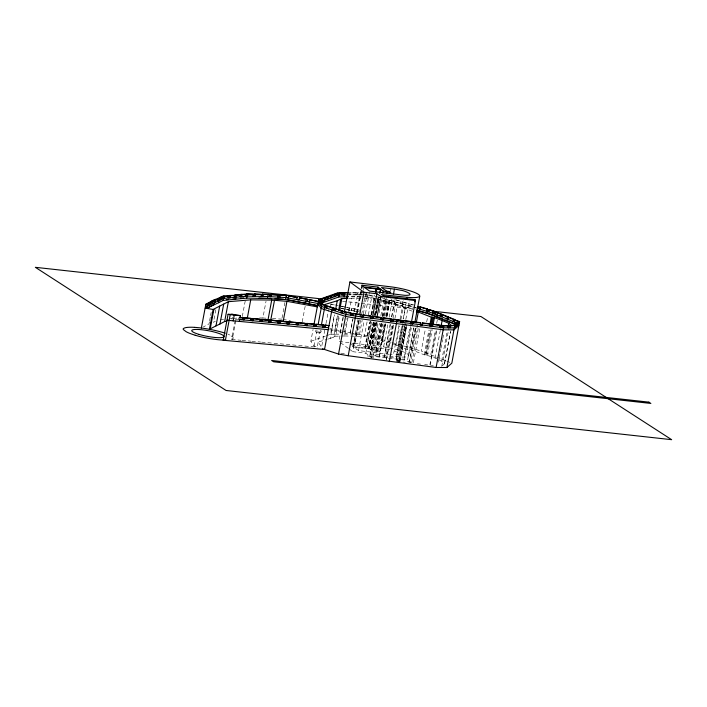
<?xml version="1.0" encoding="UTF-8"?>
<svg xmlns="http://www.w3.org/2000/svg" width="707" height="707" viewBox="0 0 707 707"><rect width="100%" height="100%" fill="white"/><g stroke="black" fill="none" stroke-linecap="round" stroke-linejoin="round"><path stroke-width="0.53" stroke-dasharray="3.54 2.65" d="M233.001 338.229L233.124 337.248L229.607 334.985M404.59 325.883L399.322 353.995L397.944 352.493L393.216 350.69M209.405 321.782L209.016 323.868L203.298 326.988M209.599 320.739L210.386 316.568M210.58 315.525L211.163 312.388M215.794 309.728L213.452 322.251L215.343 321.314M231.967 319.193L232.338 317.213M235.166 320.554L231.587 339.36M235.802 320.704L232.285 339.484L240.999 340.279M238.241 320.041L238.613 318.062M242.307 316.524L245.232 300.873M259.61 317.92L262.898 317.982L266.018 301.297M282.022 318.088L284.948 302.446M302.243 321.862L305.168 306.211M320.386 330.196L317.249 347.172L314.102 346.103L310.859 341.251L313.068 329.418M315.64 331.901L316.029 329.86M314.102 346.103L317.125 329.957M320.934 332.891A2.695 0.468 10.6 0 0 317.143 331.742A2.695 0.468 10.6 0 0 316.798 332.502A2.695 0.468 10.6 0 0 320.934 332.891L321.323 330.823M324.787 330.036L321.561 347.261L318.177 342.038L327.2 339.333M325.989 323.585L328.605 309.595M330.478 306.051L330.849 304.063L338.291 305.574M326.413 335.728L330.558 334.252L334.181 314.88M328.198 339.033L330.204 338.432L334.641 314.756M342.029 332.431L334.641 330.805L337.566 315.154M330.204 338.432L333.633 337.124L337.663 315.605M333.633 337.124L334.8 336.24L338.715 315.198M330.558 334.252L336.064 334.155L339.484 315.861M343.081 316.939L339.864 334.155L336.064 334.155M343.275 317.629L338.821 341.419L351.441 343.01M356.248 292.583L350.345 292.548L349.974 294.527L350.946 294.89L351.317 292.91L357.229 292.945L356.858 294.925L355.877 294.563L356.248 292.583L357.229 292.945M344.583 331.548L347.119 317.982M348.286 311.725L349.028 307.757M341.348 306.202L349.85 307.925L349.479 309.905M334.8 336.24L344.618 335.966L348.038 317.673M349.249 311.221L351.662 298.31L363.265 298.708M351.847 308.332L351.308 310.541L351.847 308.332L359.236 309.834M391.015 342.268C377.609 338.432 363.964 333.386 349.868 334.066L352.599 319.458M363.584 292.627L357.698 292.592L357.327 294.572L358.308 294.934L358.679 292.954L362.682 292.972M353.067 318.574L350.142 334.225L341.914 334.172M354.366 311.628L357.928 292.592M356.416 313.316L360.87 289.525M361.074 288.447L361.684 285.204M357.106 312.733L362.364 284.621M357.397 312.927L362.664 284.815M374.25 322.754L369.39 348.71L352.873 346.536L357.936 319.511M363.398 290.312L364.008 287.069M389.345 354.304L358.529 350.584L353.394 347.013L358.449 319.979M404.431 360.04L369.734 355.921L365.802 353.244L352.846 351.706L358.714 320.351M359.377 319.785L354.923 343.575L359.094 319.608M360.561 320.271L357.945 334.261L351.777 333.006M361.657 314.438L365.369 294.616L373.172 296.092L373.543 294.103M365.369 294.616L364.662 294.616L365.643 294.978L366.014 292.99M362.064 296.94L365.961 296.958L366.703 292.998M359.536 334.287L362.152 320.298M363.363 313.846L366.96 294.642M365.961 296.958L367.092 296.984L367.834 293.016M358.529 350.584L364.202 320.306M365.413 313.82L369.461 292.194M344.618 335.966L364.352 336.408L367.375 320.271M368.382 314.889L371.405 298.743L374.613 299.406M364.785 347.977L369.646 322.021M371.06 314.456L374.701 294.996M365.201 348.242L370.265 321.217M371.475 314.73L374.719 297.426M353.394 347.013L365.475 348.427L370.53 321.393M371.749 314.907L372.554 310.585M372.757 309.507L373.367 306.264M373.57 305.177L374.171 301.933M374.374 300.855L374.781 298.69M374.012 322.109L369.151 348.065L366.889 346.58L371.546 321.712M365.802 353.244L371.67 321.888M369.39 348.71L368.356 348.038L373.216 322.092M374.63 314.518L377.874 297.223M373.508 322.056L368.771 348.083L373.632 322.136M374.719 315.569L378.157 297.187M374.843 315.649L378.201 297.046L365.643 294.978M371.21 336.523L373.826 322.533M375.24 314.995L378.634 296.878L383.371 298.248L382.646 298.336L383.017 296.357M375.223 315.622L378.66 297.24M375.868 314.102L379.102 296.807M384.935 323.921L379.668 352.033L372.05 350.566L369.628 348.896L374.489 322.94M376.31 313.21L376.919 309.966M377.123 308.888L378.74 300.236M393.711 324.964L390.291 343.257L371.847 337.946L374.666 322.878M377.883 305.663L378.696 301.359M379.668 352.033L378.006 350.902L375.638 350.637L370.388 347.04L375.046 322.171M369.734 355.921L376.009 322.41M381.683 323.408L375.726 355.921L373.376 355.656L370.221 354.074L376.089 322.719M376.469 322.648L370.601 354.004L376.177 322.454M372.05 350.566L377.317 322.454M379.138 312.715L380.755 304.072M380.958 302.985L381.966 297.585M371.467 358.272L378.112 322.763M373.376 355.656L379.438 323.223M380.861 315.649L384.502 296.189M375.638 350.637L380.693 323.612M382.107 316.038L385.35 298.743M376.062 351.026L381.329 322.913M382.54 316.427L385.775 299.123M382.894 316.922L386.738 296.374M377.087 351.75L382.346 323.638M383.76 316.073L387.003 298.769M378.006 350.902L383.07 323.868M384.484 316.294L387.719 298.999M389.601 356.036L396.035 356.779A22.695 3.977 10.6 0 0 407.055 353.677A22.695 3.977 10.6 0 0 380.039 346.35L384.281 323.638M385.704 316.073L388.938 298.769M390.352 291.204L390.962 287.961M386.349 316.356L389.584 299.052M390.388 324.513L384.316 356.947L379.385 356.39L385.218 323.797M386.632 316.232L390.273 296.763M379.385 356.39L385.456 323.947M386.87 316.382L390.511 296.922M382.407 341.048L385.633 323.824M387.047 316.294L389.46 303.383L382.063 301.217M387.754 324.796L383.3 348.578L370.388 347.04M389.168 317.222L392.403 299.927M384.316 356.947L390.123 324.38M391.545 316.807L395.186 297.347M391.802 316.948L395.443 297.479M386.287 353.96L391.758 324.76M392.968 318.274L396.406 299.892M386.252 360.181L393.092 323.594M386.561 359.227L393.004 324.787M394.921 318.512L397.343 305.601L389.46 303.383M400.542 301.438L400.171 303.427L400.904 303.338L401.276 301.35L394.232 299.308L393.861 301.297L393.136 301.385L393.507 299.397L401.276 301.35M402.999 301.854L402.274 301.942L401.903 303.922L402.628 303.833L402.999 301.854L410.033 303.895L409.662 305.875L408.938 305.963L409.309 303.983L410.033 303.895M398.881 325.573L393.419 354.773L390.361 354.419M400.1 319.087L403.538 300.705M442.396 365.828L444.623 363.371C438.888 358.794 431.332 356.284 424.262 354.817L411.244 349.7L407.241 349.656L396.07 345.334L399.702 325.962M400.904 319.502L403.123 307.669L405.473 307.748L403.458 318.512M396.035 356.779L401.7 326.501M403.114 318.937L406.348 301.633M396.07 345.334L398.43 345.414L402.053 326.042M405.429 323.859L398.377 361.524L396.247 360.084L403.096 323.497M396.247 360.084L402.963 326.607M406.755 324.893L399.906 361.48L397.44 360.181L404.28 323.594M405.8 319.396L409.238 301.014M398.845 361.1L405.889 323.444M399.216 361.197L406.057 324.61M399.694 361.507L406.543 324.92M400.029 361.719L406.878 325.132M411.766 304.399L411.032 304.487L410.661 306.467L411.394 306.378L411.766 304.399L413.772 304.982M410.634 326.519L404.36 360.031L403.918 359.165L409.989 326.722M407.241 349.656L411.465 327.058M417.483 325.255L410.431 362.921L407.32 361.374L413.568 328.013M408.646 355.683L413.904 327.571M411.244 349.7L415.265 328.172M409.273 362.187L416.123 325.6M419.719 328.843L413.277 363.283L409.53 361.586L415.778 328.225M411.881 362.479L418.323 328.048M445.834 360.711L421.248 351.034L425.481 328.437M426.692 321.985L427.496 317.682M424.262 354.817L428.893 330.072M425.181 354.834L429.812 330.089M426.436 352.864L430.863 329.188M426.241 355.276L431.067 329.453M427.373 355.338L432.207 329.515M430.837 354.569L435.265 330.894M436.679 323.364L437.28 320.13M436.237 330.743L429.794 365.174L424.633 364.582M430.218 365.448L436.67 331.017M435.079 358.166L440.32 330.187M438.402 362.152L439.003 358.917M439.206 357.848L440.815 349.231M441.018 348.162L442.626 339.554M442.829 338.476L443.837 333.094M441.654 360.95L447.089 331.892M441.725 366.394L448.777 328.737M444.394 364.123L450.439 331.848M444.623 363.371L450.659 331.088M399.34 353.968L395.558 354.817A20.918 3.668 10.6 0 1 393.428 354.773M330.849 304.063L334.932 305.15M235.263 319.555L238.171 319.864M310.859 341.251L325.37 336.09M384.378 298.84L411.394 306.378M220.345 319.697L223.615 319.378M230.137 318.742L232.32 318.53M233.407 318.424L238.842 317.885M348.507 298.381L351.662 298.31M363.212 294.607L348.516 294.519M362.311 294.96L349.497 294.881L349.868 292.901L348.887 292.539M361.091 296.578L346.907 296.489M361.091 296.931L347.897 296.852M364.282 298.708L371.405 298.743M364.998 296.604L378.263 298.858L412.658 308.835M262.898 317.982L266.053 318.177M272.363 318.557L281.828 319.14M242.086 340.376L250.799 341.163M251.895 341.26L260.609 342.047M261.696 342.144L317.249 347.172M407.32 361.374L409.53 361.586M342.63 301.244L360.19 303.188M361.286 303.303L373.358 304.637M374.454 304.761L377.75 305.124M378.846 305.247L416.158 309.366M368.356 348.038L369.151 348.065M379.146 356.231L375.726 355.921M396.353 361.304L398.377 361.524M365.475 348.427L369.628 348.896M370.309 353.809L388.532 355.913M403.149 362.081L405.226 362.32M417.404 363.752L420.497 364.105M354.64 343.39L380.03 346.35M366.889 346.58L350.548 344.671L352.873 346.536M351.733 343.195L354.923 343.575M384.06 356.814L403.918 359.165M431.27 365.599L433.382 365.881M340.871 353.155L344.963 353.862M282.888 319.334L290.338 320.722M367.092 296.984L376.76 298.822M341.181 306.423L343.302 306.856M344.371 307.068L349.682 308.146M351.679 308.552L360.057 310.258M340.977 308.181L343.858 308.765M344.822 308.959L362.028 312.459M340.809 308.402L358.635 312.026M329.612 328.508L350.752 332.803M364.352 336.408L371.847 337.946M343.982 332.838L349.868 334.066M329.63 329.709L334.641 330.805M389.769 349.797L389.106 349.647A13.115 2.298 10.6 0 0 383.274 348.551M397.343 305.601L405.473 307.748M392.323 343.796L398.43 345.414M402.274 301.942L409.309 303.983M411.032 304.487L413.047 305.07M413.401 306.962L416.414 307.837M378.201 297.046L380.87 297.824M382.646 298.336L412.676 307.05M413.683 307.342L416.697 308.217M377.838 299.034L381.002 299.954M382.054 300.254L412.667 309.136M392.058 342.568L421.248 351.034M396.724 359.969L397.44 360.181M357.698 292.592L358.679 292.954M350.345 292.548L351.317 292.91M403.123 307.669L414.284 311.999M446.833 361.127L449.829 362.355M373.349 358.14L367.393 355.913L372.297 356.611L373.517 357.433M340.571 342.701L348.463 348.489M349.338 349.134L352.846 351.706M233.098 338.3A24.445 4.286 10.6 0 1 231.71 339.351M227.954 334.164A11.012 1.935 10.6 0 1 229.748 335.003M391.784 298.902L391.413 300.882L392.138 300.793L392.509 298.814L391.784 298.902"/><path stroke-width="1.06" d="M286.344 297.417L286.715 295.429L279.512 294.934L279.141 296.922L279.831 297.232L280.193 295.252L279.512 294.934M286.715 295.429L280.193 295.252M288.73 295.809L297.249 297.647L288.73 295.809L288.323 298.036L285.902 297.329M299.3 297.78L307.854 299.397L299.3 297.78C300.51 301.138 294.96 300.095 297.293 297.4M194.398 327.35L195.653 327.429A16.491 2.89 10.6 0 1 196.855 327.535L197.138 327.562A32.876 5.762 10.6 0 1 198.296 327.677L199.63 327.818A44.294 7.768 10.6 0 1 201.389 328.021L205.843 304.231L208.415 302.835L209.74 303.126L209.369 305.115L208.044 304.814M205.189 308.208L206.559 308.393L207.301 304.425L209.74 303.126M225.25 333.209A21.139 3.703 10.6 0 0 220.849 331.892L218.339 331.247A22.35 3.924 10.6 0 0 216.863 330.885L213.965 330.213A13.371 2.342 10.6 0 0 210.12 329.435L213.832 309.622L211.234 309.145A23.428 4.109 10.6 0 0 208.22 308.632L206.559 308.393L214.256 304.302L214.928 300.369L210.235 302.87L209.864 304.85L208.538 304.549M211.976 303.727L212.347 301.748L210.978 301.438M212.471 303.462L212.842 301.482L211.473 301.173M201.38 328.013A21.705 3.809 10.6 0 1 207.522 328.967L210.12 329.444L209.405 329.312L213.16 309.436L228.37 301.686L250.729 299.848L271.709 300.068L286.945 301.332L317.257 306.873M217.862 301.138L218.233 299.149L215.538 300.139L215.167 302.119L213.832 301.792M219.444 299.494L220.778 299.803L221.15 297.824L218.87 298.92L218.498 300.899L217.164 300.581M206.559 308.393L218.525 302.737L219.267 298.778M209.449 329.259L215.989 325.9L219.691 306.078M221.07 298.69L221.441 296.71M218.525 302.737L223.059 300.44L223.73 296.516L221.662 297.559L221.291 299.547L219.965 299.238M229.404 295.924L223.58 296.03L223.209 298.018L224.375 298.363L224.746 296.383L229.404 295.924L229.033 297.903L227.875 297.559M215.989 325.9L219.965 323.992L223.677 304.169M235.157 295.358L229.351 295.473L228.98 297.453L230.129 297.797L230.5 295.818L235.157 295.358L234.786 297.338L233.637 296.993M219.965 323.992L224.658 321.508L228.37 301.686M195.229 335.251L198.137 336.081A20.662 3.623 10.6 0 0 200.912 336.788L201.698 336.974A25.443 4.463 10.6 0 0 215.971 339.448L216.74 339.554A24.347 4.269 10.6 0 0 223.253 340.067L228.078 314.306A28.183 4.94 10.6 0 0 231.33 314.315L232.895 314.244L234.282 315.048L233.169 320.987M223.253 340.067L225.365 340.438L230.19 314.668L240.495 315.614L239.381 321.561M235.104 294.907L234.733 296.887L235.882 297.232L236.253 295.252L240.91 294.792L235.104 294.907L236.253 295.252M245.152 295.862L246.292 296.206L246.663 294.227L240.866 294.342L240.539 296.772L239.399 296.427M246.663 294.227L242.006 294.686L241.635 296.666L240.495 296.321M253.981 294.271L246.646 293.785L246.275 295.765L247.503 296.136L247.874 294.147L253.981 294.271L253.61 296.251L252.673 295.897M240.115 317.319L242.457 317.805L242.086 319.785L241.494 319.467M223.059 300.44L246.761 298.107L247.132 296.127L267.759 296.533L285.867 297.576L317.982 303.506M243.668 317.646L243.296 319.626L243.888 319.953L244.26 317.973L243.668 317.646L250.879 318.3L251.48 318.627L251.109 320.607L250.508 320.289L252.912 320.775L253.283 318.795L252.682 318.468L252.311 320.448M247.211 318.627L250.729 299.848M254.547 293.944L254.175 295.924L255.112 296.286L255.483 294.298L254.547 293.944L261.882 294.43L261.51 296.41L260.574 296.056M262.456 294.103L262.085 296.083L263.013 296.436L263.384 294.457L262.456 294.103L269.022 294.298L269.791 294.651L269.42 296.631L268.651 296.286L271.081 296.728L271.453 294.748L270.701 294.404L270.33 296.383M252.682 318.468L259.902 319.122L260.503 319.449L260.132 321.438L259.531 321.102L261.935 321.597L262.306 319.617L261.705 319.29L261.334 321.27M246.761 298.107L267.387 298.513L268.13 294.554L269.791 294.651M260.273 319.811L268.006 319.891L271.709 300.068M261.705 319.29L268.916 319.944L269.526 320.271L269.155 322.259L268.545 321.924M274.502 300.272L270.357 322.092L270.958 322.419L271.329 320.439L268.006 319.891M270.701 294.404L277.833 294.837L278.531 295.155L278.16 297.134L277.462 296.816M288.65 322.145L270.79 320.094L277.939 320.766L278.549 321.093L278.178 323.081L277.568 322.745M279.742 320.925L279.371 322.913L279.981 323.24L280.352 321.261L279.742 320.925L286.954 321.588L287.572 321.924L287.201 323.903L286.591 323.567L289.004 324.062L289.375 322.083L288.765 321.747L288.394 323.735M267.387 298.513L285.495 299.565L286.273 295.349M283.233 321.155L286.945 301.332M288.765 321.747L295.977 322.41L296.587 322.745L296.215 324.725L295.606 324.389L298.027 324.893L298.398 322.905L297.78 322.569L297.408 324.557M318.309 305.892L305.583 303.312L306.325 299.344M307.686 299.618L307.315 301.597L307.854 299.397M309.684 300.024L309.312 302.004L309.852 299.803L318.353 301.527L309.852 299.803M297.78 322.569L305 323.232L305.61 323.567L305.238 325.547L304.629 325.211L307.05 325.715L307.412 323.726L306.803 323.391L306.431 325.37M313.873 325.114L318.645 299.627L321.446 299.432L321.075 301.412L339.219 294.96L348.268 294.872M306.803 323.391L314.014 324.045L314.633 324.389L314.262 326.369L313.643 326.033M318.645 299.627L319.237 300.51L318.866 302.49L320.262 302.711M319.14 302.905L319.511 300.917L320.907 301.138L322.038 302.817L320.633 302.596L319.511 300.917M315.817 324.213L315.446 326.192L316.064 326.537L316.436 324.548L315.817 324.213L323.037 324.867L323.656 325.211L323.285 327.191L322.666 326.855L323.037 324.867M320.633 302.596L320.262 304.576L321.667 304.797M320.545 304.991L320.916 303.011L322.312 303.223L323.223 304.584L325.936 305.504L325.565 307.483L324.725 307.545L325.096 305.557L325.936 305.504M324.345 300.254L324.716 298.266L322.092 299.202L321.72 301.182L320.386 300.864M318.132 324.575L321.897 304.47L320.916 303.011M324.99 300.024L325.361 298.036L327.986 297.108L327.615 299.088M321.482 324.575L325.043 305.539L321.897 304.47M331.256 295.941L329.922 295.614L327.297 296.551L326.926 298.531L328.26 298.858L328.631 296.878L331.256 295.941L330.885 297.921M333.183 307.81L332.829 310.126L333.713 310.09L334.084 308.102L333.183 307.81L327.553 306.016L326.705 306.069L326.334 308.049L327.182 308.005L325.565 307.483M325.459 325.379L325.087 327.359L324.469 327.014L324.84 325.034L328.976 325.697L324.84 325.034M334.164 296.763L334.535 294.775L331.901 295.712L331.53 297.691L330.196 297.373M326.705 306.069L332.317 307.854L324.531 349.479L338.538 354.057L348.215 355.745L436.113 367.481L446.921 367.525L451.826 363.168L459.621 321.544L454.848 319.997L454.477 321.985M334.809 296.533L335.18 294.545L337.805 293.617L337.433 295.597M342.055 310.709L341.172 310.744L340.801 312.733L341.684 312.688L342.055 310.709L334.773 308.659L334.402 310.638L335.286 310.603M341.304 294.545L342.347 294.907L342.718 292.928L339.59 292.981L338.45 293.387L338.079 295.367L336.744 295.049L337.973 294.607M335.648 309.374L337.257 300.767L341.852 298.575L347.561 298.407M321.402 303.144L338.847 296.949L339.59 292.981M338.671 310.223L340.686 299.459M339.634 310.408L341.852 298.575M348.639 292.892L344.079 292.901L343.708 294.881L342.665 294.527L343.036 292.539L347.65 292.53M338.847 296.949L344.132 296.852L344.875 292.892M350.937 312.98L350.619 315.225L350.937 312.98L342.745 311.266L342.374 313.245L343.257 313.201M344.282 312.22L349.947 281.952L391.165 286.874A22.695 3.977 10.6 0 1 418.182 294.209A22.695 3.977 10.6 0 1 407.144 297.302L381.347 294.607L384.502 296.189L415.044 299.697L415.486 300.563L411.041 324.354M338.538 354.057L346.324 312.432L342.745 311.266M352.952 313.325L352.634 315.578L352.952 313.325L361.047 314.58L360.959 316.86L362.93 317.143L363.018 314.862L362.647 316.842M348.215 355.745L356.001 314.12L361.33 314.88M359.722 314.951L363.972 292.238L349.947 281.952M375.726 292.018L375.921 288.5L364.008 287.069L361.684 285.204L378.015 287.113L380.525 289.243L379.712 293.564M363.018 314.862L371.051 316.011L370.68 317.991L372.942 318.583L373.022 316.294L372.651 318.274M375.991 292.203L376.601 288.96L380.764 289.428L383.176 291.09L390.803 292.565L389.142 291.434L386.764 291.169L381.515 287.572L394.426 289.11A13.115 2.298 10.6 0 1 400.233 290.179C403.724 290.232 415.91 295.199 406.684 295.349A20.918 3.668 10.6 0 1 404.554 295.305L369.664 291.116L364.52 287.546L376.601 288.96M377.618 289.278L378.015 287.113M372.271 318.645L376.928 293.776L363.972 292.238M380.154 292.671L380.764 289.428M377.017 317.001L380.861 296.454L376.928 293.776M382.779 293.255L383.176 291.09M381.055 317.443L380.976 319.732L381.055 317.443L373.022 316.294M386.358 293.334L386.764 291.169M386.791 293.723L387.197 291.558M383.026 317.726L382.947 320.015L383.026 317.726L391.059 318.884L390.98 321.164L391.059 318.884M393.419 294.519L394.426 289.11M393.03 319.166L392.951 321.446L393.03 319.166L400.966 320.218L401.01 322.525L400.595 322.206L402.937 322.763L402.884 320.465L402.513 322.445M389.283 361.63L397.078 320.006L401.382 320.545M406.755 299.468L407.161 297.311M410.723 321.438L410.776 323.744L410.723 321.438L402.884 320.465M414.638 301.854L415.044 299.697M412.649 321.685L412.694 323.983L412.649 321.685L420.488 322.657L420.532 324.964L420.117 324.646L422.459 325.202L422.415 322.905L422.044 324.884M414.912 322.162L419.772 296.215M417.704 308.508L418.067 306.529L418.8 306.44L418.429 308.42L417.704 308.508L432.834 313.21L456.934 322.993M416.273 322.799L418.288 312.034L416.29 312.017M420.524 306.935L419.799 307.024L419.428 309.012L420.152 308.924L420.524 306.935L427.558 308.977L427.187 310.965L426.462 311.045L426.834 309.065L427.558 308.977M455.423 324.504L427.443 313.422L427.815 311.442M428.513 309.578L434.354 311.672L433.983 313.652L435.044 313.678L435.415 311.699L429.255 309.48L428.513 309.578L428.142 311.557L428.884 311.469L427.187 310.965M429.9 324.69L431.305 317.16L418.288 312.034M422.415 322.905L430.254 323.877L430.298 326.183L429.883 325.865L432.224 326.422L432.171 324.124L440.01 325.096L440.063 327.403L439.639 327.085L441.981 327.641L441.937 325.344L441.566 327.323M432.472 315.189L433.205 311.23M430.616 325.786L432.224 317.178L431.305 317.16M431.677 326.219L433.285 317.611L432.224 317.178M433.011 325.211L434.425 317.673L433.285 317.611M435.689 312.185L440.894 314.279L440.523 316.268L441.628 316.303L441.999 314.323L435.689 312.185L435.318 314.173L436.378 314.191M436.802 316.869L437.545 312.909M441.778 316.78L442.149 314.792L443.254 314.836L448.353 316.93L447.982 318.91L446.877 318.866L447.248 316.886L442.149 314.792M440.717 328.03L442.131 320.501L434.425 317.673M442.794 327.474L443.165 325.494L449.104 325.874L448.733 327.854L447.743 327.491M436.113 367.481L443.908 325.856L449.104 325.874M448.123 319.378L448.494 317.399L449.599 317.443L454.698 319.529L454.327 321.508L453.222 321.473L453.594 319.484L448.494 317.399M448.097 326.51L448.706 323.285L442.131 320.501M449.555 325.52L449.184 327.5L450.173 327.862L450.545 325.883L455.264 325.406L449.555 325.52L450.545 325.883M446.921 367.525L454.707 325.892M454.893 327.385L455.264 325.406M455.228 327.094L455.6 325.105L456.978 323.894L455.582 323.594L454.212 324.813L455.6 325.105M456.607 325.874L456.978 323.894M456.943 325.573L457.314 323.594L458.684 322.374L457.296 322.074L455.918 323.293L457.314 323.594M458.313 324.354L458.684 322.374M458.649 324.053L459.621 321.544M459.25 323.523L454.345 327.88L443.536 327.836L355.63 316.1L345.953 314.412L321.526 306.458L318.274 301.606M458.878 325.512L453.974 329.86L443.165 329.815L355.259 318.079L345.582 316.4L321.155 308.438L317.903 303.595M321.446 299.432L320.085 299.909L320.633 300.722L319.237 300.51M321.013 302.49L324.124 301.376M337.257 300.767L325.22 304.372L326.917 306.988M247.132 296.127L223.43 298.46L206.93 306.405L205.472 306.219M226.337 299.653L228.502 299.441M232.833 299.017L236.076 298.699M240.407 298.274L243.659 297.956M224.658 321.508L226.788 321.332M334.084 308.102L332.317 307.854M342.665 294.527L343.478 294.51M344.132 296.852L347.897 296.852M250.331 319.705L252.54 319.732M255.483 294.298L261.882 294.43M263.384 294.457L268.13 294.554M258.948 298.009L270.825 298.416M434.354 311.672L435.415 311.699M440.894 314.279L441.999 314.323M447.248 316.886L448.353 316.93M453.594 319.484L454.698 319.529M271.453 294.748L278.531 295.155M275.05 298.672L283.498 299.194M242.457 317.805L239.24 317.24M244.26 317.973L251.48 318.627M253.283 318.795L260.503 319.449M262.306 319.617L269.526 320.271M271.329 320.439L278.549 321.093M280.352 321.261L287.572 321.924M289.375 322.083L296.587 322.745M298.398 322.905L305.61 323.567M307.412 323.726L314.633 324.389M316.436 324.548L323.656 325.211M322.666 326.855L324.469 327.014M239.753 319.573L328.605 327.677M328.242 329.656L226.965 320.244A28.183 4.94 10.6 0 0 228.246 320.271M225.365 340.438L324.531 349.479L322.445 348.825M231.339 314.315L240.495 315.614M376.336 288.774L380.525 289.243M321.782 298.946L35.35 267.317L226.09 390.485L671.65 439.683L480.91 316.515L432.622 311.186M427.134 310.576L429.326 310.824M380.861 296.454L415.486 300.563M205.843 304.231L207.301 304.425M441.937 325.344L443.165 325.494M403.308 320.784L411.147 321.765M413.065 322.003L420.904 322.984M422.83 323.223L430.669 324.204M432.596 324.442L440.434 325.423M442.352 325.662L443.908 325.856M410.352 323.426L412.278 323.665M363.301 315.163L371.334 316.312M373.314 316.595L381.347 317.752M383.318 318.035L391.351 319.184M393.322 319.467L397.078 320.006M380.684 319.431L382.655 319.714M390.688 320.863L392.659 321.146M346.324 312.432L350.99 313.245M353.005 313.599L356.001 314.12M350.566 314.96L352.581 315.313M228.078 314.306L230.19 314.668M296.224 323.532L298.389 323.93M304.885 325.114L307.05 325.512M287.475 299.68L317.416 305.451M285.495 299.565L305.583 303.312M307.483 301.376L309.48 301.783M459.02 322.074L454.848 319.997M210.235 302.87L208.91 302.569L213.567 300.042L214.928 300.369M221.662 297.559L220.337 297.258L222.546 296.162L223.73 296.516M221.15 297.824L219.815 297.514L217.535 298.601L218.87 298.92M218.233 299.149L216.899 298.831L214.203 299.812L215.538 300.139M338.45 293.387L337.115 293.06L342.718 292.928M337.805 293.617L336.47 293.29L333.837 294.227L335.18 294.545M334.535 294.775L333.191 294.457L330.567 295.385L331.901 295.712M327.297 296.551L328.631 296.878M327.986 297.108L326.652 296.781L324.027 297.718L325.361 298.036M324.716 298.266L323.382 297.947L320.757 298.875L322.092 299.202M213.16 309.436L213.832 309.622M419.799 307.024L426.834 309.065M416.83 310.046L433.479 315.198M416.891 310.364L427.443 313.422M246.646 293.785L247.874 294.147M240.866 294.342L242.006 294.686M229.351 295.473L230.5 295.818M223.58 296.03L224.746 296.383M222.175 298.142L223.359 298.495M334.773 308.659L341.172 310.744M332.811 309.79L333.713 310.09M343.036 292.539L344.079 292.901M434.363 315.543L442.882 318.954M439.94 315.614L441.628 316.303M444.88 319.776L454.875 323.868M448.706 323.285L451.667 325.706M225.851 340.067A26.026 4.56 10.6 0 1 223.112 340.014M194.328 327.323A27.096 4.755 10.6 0 0 184.589 327.951L183.493 328.481A19.814 3.473 10.6 0 0 183.343 329.55L186.197 331.742A26.831 4.702 10.6 0 0 195.256 335.242M648.858 402.142L271.647 360.482L273.653 361.781L650.864 403.432L648.858 402.142M199.056 334.411A16.394 2.872 10.6 0 0 223.986 336.647A16.394 2.872 10.6 0 0 200.629 329.639A16.394 2.872 10.6 0 0 199.056 334.411"/></g></svg>
